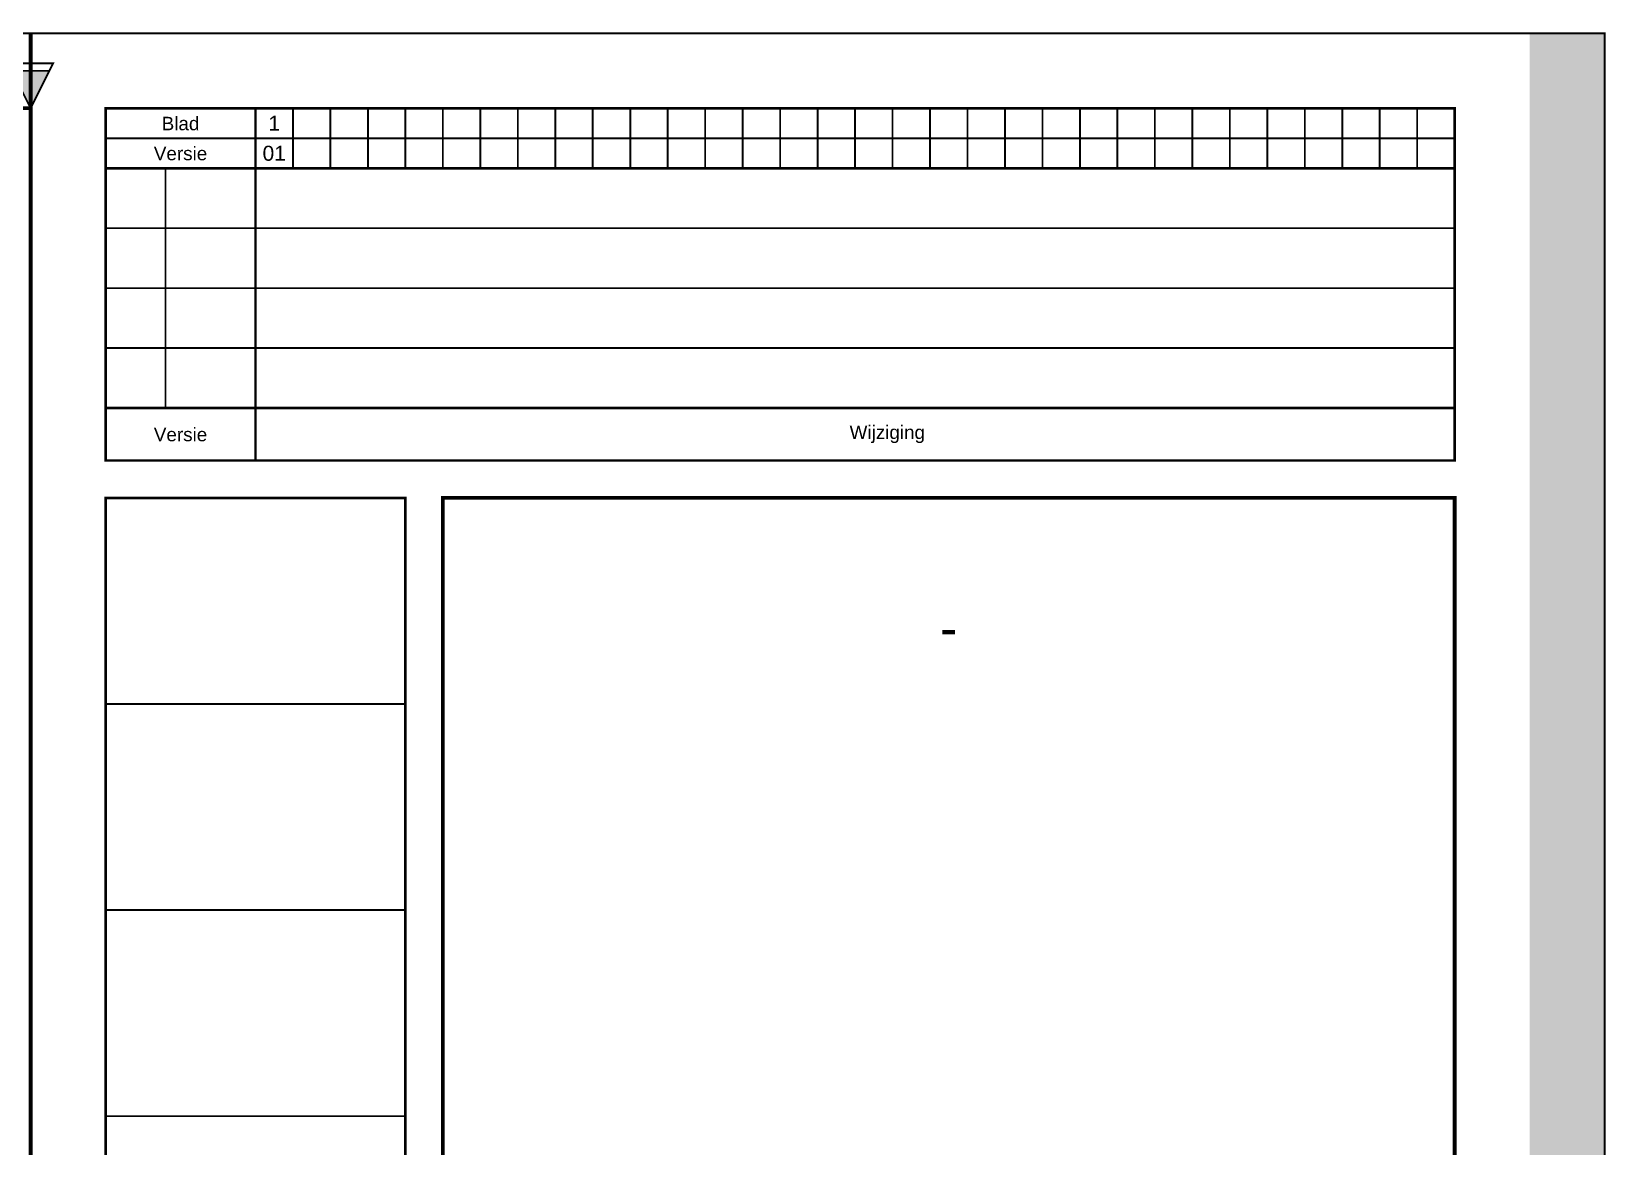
# Model space of a CAD drawing. Header units: inches. Extents: x 0 to 420, y 0 to 297.
# Drawn here: x 210.1 to 420.1, y 148.4 to 297.2 of the extents above; entities that cross this region are included whole.
import ezdxf
from ezdxf.enums import TextEntityAlignment as Align

# ---------------------------------------------------------------- set-up
doc = ezdxf.new("R2010")
doc.units = ezdxf.units.IN
doc.header["$MEASUREMENT"] = 0
doc.layers.add('TBM_PLOT_COLOR', color=7, linetype='Continuous')
doc.styles.add('TBM', font='arial.ttf')

# ---------------------------------------------------------------- blocks, each defined once
blk = doc.blocks.new('TBM_ARROW')
at = {"color": 9, "const_width": 0.25}
blk.add_lwpolyline([(-3, 4), (3, 4), (0, 10)], close=True, dxfattribs=at)
for points in [[(0, 0), (0, 10)], [(-2.5, 5), (2.5, 5)]]:
    blk.add_lwpolyline(points, dxfattribs=at)
at = {"color": 9}
blk.add_solid([(-2.5, 5), (0, 10), (2.5, 5)], dxfattribs=at)
at = {"color": 7, "style": 'TBM', "flags": 3}
blk.add_attdef('AT_BLOCKVERSION', text='', height=2.5, dxfattribs=at).set_placement((6.72, 1.06), align=Align.MIDDLE_LEFT)
blk = doc.blocks.new('TBM_KA000185')
at = {"color": 7, "linetype": 'Continuous'}
for points, const_width in [([(-420, 0), (0, 0), (0, 297), (-420, 297)], 0.25), ([(-410, 10), (-210, 10), (-210, 287), (-410, 287)], 0.5)]:
    blk.add_lwpolyline(points, close=True, dxfattribs=dict(at, const_width=const_width))
at = {"color": 7, "linetype": 'Continuous', "const_width": 0.5}
blk.add_lwpolyline([(-210, 287), (-210, 297)], dxfattribs=at)
at = {"color": 7, "linetype": 'Continuous', "rotation": 180}
blk.add_blockref('TBM_ARROW', (-210, 297), dxfattribs=at)
blk = doc.blocks.new('TBM_TITLE_N')
at = {"color": 7}
for points, const_width in [([(-200, 287), (-20, 287), (-20, 240), (-200, 240)], 0.35), ([(-155, 235), (-20, 235), (-20, 70), (-155, 70)], 0.5), ([(-155, 65), (-20, 65), (-20, 10), (-155, 10)], 0.5), ([(-155, 65), (-20, 65), (-20, 10), (-155, 10)], 0.5)]:
    blk.add_lwpolyline(points, close=True, dxfattribs=dict(at, const_width=const_width))
at = {"color": 7, "linetype": 'Continuous', "const_width": 0.35}
blk.add_lwpolyline([(-200, 70), (-160, 70), (-160, 235), (-200, 235)], close=True, dxfattribs=at)
at = {"color": 7, "const_width": 0.25}
for points in [[(-155, 53), (-20, 53)], [(-155, 38), (-20, 38)], [(-155, 20), (-20, 20)], [(-128, 20), (-128, 10)], [(-74, 20), (-74, 10)], [(-47, 20), (-47, 10)]]:
    blk.add_lwpolyline(points, dxfattribs=at)
at = {"color": 7, "style": 'TBM'}
for s, height, p in [('Nr plan', 1.8, (-153, 35.52)), ('Versie', 1.8, (-152.84, 17.52)), ('Uitgavedatum', 1.8, (-126, 17.52)), ('Taal', 1.8, (-72, 17.52)), ('Blad', 1.8, (-45, 17.52)), ('1/', 3.5, (-45, 12.8))]:
    blk.add_text(s, height=height, dxfattribs=at).set_placement(p, align=Align.MIDDLE_LEFT)
for tag, p in [('AT_LOGIN', (-15, 95.82)), ('AT_DWGNAME', (-15, 35.07)), ('AT_DWGDATE', (-15, 12))]:
    blk.add_attdef(tag, text='', height=1.8, rotation=90, dxfattribs=at).set_placement(p, align=Align.MIDDLE_LEFT)
blk.add_attdef('AT_PLANNUM', text='', height=5, dxfattribs=at).set_placement((-87.5, 27.31), align=Align.MIDDLE_CENTER)
for tag, p in [('AT_VERSION', (-152.84, 12.8)), ('AT_DATE', (-126, 12.8)), ('AT_LANG', (-72, 12.8)), ('AT_PAGES', (-40.7, 12.8))]:
    blk.add_attdef(tag, text='', height=3.5, dxfattribs=at).set_placement(p, align=Align.MIDDLE_LEFT)
for tag, flags, p in [('AT_TITLENUM', 1, (-153, 7.38)), ('AT_BLOCKVERSION', 3, (-153, 3.12))]:
    blk.add_attdef(tag, text='', height=2.5, dxfattribs=dict(at, flags=flags)).set_placement(p, align=Align.MIDDLE_LEFT)
blk = doc.blocks.new('TBM_VERSION1_N')
at = {"color": 7, "const_width": 0.35}
blk.add_lwpolyline([(-200, 287), (-20, 287), (-20, 279), (-200, 279)], close=True, dxfattribs=at)
at = {"color": 7}
for points, const_width in [([(-180, 279), (-180, 287)], 0.35), ([(-175, 279), (-175, 287)], 0.25), ([(-170, 279), (-170, 287)], 0.25), ([(-165, 279), (-165, 287)], 0.25), ([(-160, 279), (-160, 287)], 0.25), ([(-155, 279), (-155, 287)], 0.25), ([(-150, 279), (-150, 287)], 0.25), ([(-145, 279), (-145, 287)], 0.25), ([(-140, 279), (-140, 287)], 0.25), ([(-135, 279), (-135, 287)], 0.25), ([(-130, 279), (-130, 287)], 0.25), ([(-125, 279), (-125, 287)], 0.25), ([(-120, 279), (-120, 287)], 0.25), ([(-115, 279), (-115, 287)], 0.25), ([(-110, 279), (-110, 287)], 0.25), ([(-105, 279), (-105, 287)], 0.25), ([(-100, 279), (-100, 287)], 0.25), ([(-95, 279), (-95, 287)], 0.25), ([(-90, 279), (-90, 287)], 0.25), ([(-85, 279), (-85, 287)], 0.25), ([(-80, 279), (-80, 287)], 0.25), ([(-75, 279), (-75, 287)], 0.25), ([(-70, 279), (-70, 287)], 0.25), ([(-65, 279), (-65, 287)], 0.25), ([(-60, 279), (-60, 287)], 0.25), ([(-55, 279), (-55, 287)], 0.25), ([(-50, 279), (-50, 287)], 0.25), ([(-45, 279), (-45, 287)], 0.25), ([(-40, 279), (-40, 287)], 0.25), ([(-35, 279), (-35, 287)], 0.25), ([(-30, 279), (-30, 287)], 0.25), ([(-25, 279), (-25, 287)], 0.25)]:
    blk.add_lwpolyline(points, dxfattribs=dict(at, const_width=const_width))
at = {"color": 7, "linetype": 'Continuous', "const_width": 0.25}
blk.add_lwpolyline([(-200, 283), (-20, 283)], dxfattribs=at)
at = {"color": 7, "style": 'TBM'}
for s, p in [('Blad', (-190, 285)), ('Versie', (-190, 281))]:
    blk.add_text(s, height=1.8, dxfattribs=at).set_placement(p, align=Align.MIDDLE)
for tag, flags, p in [('AT_TITLENUM', 1, (-198, 276)), ('AT_BLOCKVERSION', 3, (-198, 271.74))]:
    blk.add_attdef(tag, text='', height=2.5, dxfattribs=dict(at, flags=flags)).set_placement(p, align=Align.MIDDLE_LEFT)
blk = doc.blocks.new('TBM_MODIF01')
at = {"color": 7, "const_width": 0.35}
blk.add_lwpolyline([(-200, 279), (-20, 279), (-20, 240), (-200, 240)], close=True, dxfattribs=at)
at = {"color": 7}
for points, const_width in [([(-192, 279), (-192, 247)], 0.25), ([(-180, 279), (-180, 240)], 0.35), ([(-200, 271), (-20, 271)], 0.25), ([(-200, 263), (-20, 263)], 0.25), ([(-200, 255), (-20, 255)], 0.25), ([(-200, 247), (-20, 247)], 0.35)]:
    blk.add_lwpolyline(points, dxfattribs=dict(at, const_width=const_width))
at = {"color": 7, "style": 'TBM'}
for tag, p in [('AT_MODIFTXTTOP3', (-178.48, 268.85)), ('AT_MODIFTXTMIDD3', (-178.48, 267)), ('AT_MODIFTXTBOTT3', (-178.48, 265.15)), ('AT_MODIFTXTTOP2', (-178.48, 260.85)), ('AT_MODIFTXTMIDD2', (-178.48, 259)), ('AT_MODIFTXTBOTT2', (-178.48, 257.15)), ('AT_MODIFTXTTOP1', (-178.48, 252.85)), ('AT_MODIFTXTMIDD1', (-178.48, 251)), ('AT_MODIFTXTBOTT1', (-178.48, 249.15))]:
    blk.add_attdef(tag, text='', height=2.5, dxfattribs=at).set_placement(p, align=Align.MIDDLE_LEFT)
at = {"color": 7, "linetype": 'Continuous', "style": 'TBM'}
for tag, p in [('AT_MODVERSION3', (-196, 267)), ('AT_MODVERSION2', (-196, 259)), ('AT_MODVERSION1', (-196, 251))]:
    blk.add_attdef(tag, text='', height=2.5, dxfattribs=at).set_placement(p, align=Align.MIDDLE_CENTER)
at = {"color": 7, "linetype": 'Continuous', "style": 'TBM', "width": 0.65}
for tag, p in [('AT_MODDATE3', (-186, 267)), ('AT_MODDATE2', (-186, 259)), ('AT_MODDATE1', (-186, 251))]:
    blk.add_attdef(tag, text='', height=2.5, dxfattribs=at).set_placement(p, align=Align.MIDDLE_CENTER)
at = {"color": 7, "style": 'TBM'}
for tag, p in [('AT_VERIF3', (-41.31, 267)), ('AT_TRAV3', (-21.04, 267)), ('AT_VERIF2', (-41.31, 259)), ('AT_TRAV2', (-21.04, 259)), ('AT_VERIF1', (-41.31, 251)), ('AT_TRAV1', (-21.04, 251))]:
    blk.add_attdef(tag, text='', height=2.5, dxfattribs=at).set_placement(p, align=Align.MIDDLE_RIGHT)
for tag, flags, p in [('AT_TITLENUM', 1, (-198, 237)), ('AT_BLOCKVERSION', 3, (-198, 232.74)), ('AT_MODIFLINES', 3, (-198, 228.48)), ('AT_MODIFLANG', 1, (-198, 224.22))]:
    blk.add_attdef(tag, text='', height=2.5, dxfattribs=dict(at, flags=flags)).set_placement(p, align=Align.MIDDLE_LEFT)
blk = doc.blocks.new('TBM_COLORBAR06')
at = {"linetype": 'Continuous'}
blk.add_hatch(color=35, dxfattribs=at).paths.add_polyline_path([(0, 297), (-10, 297), (-10, 0), (0, 0)])
at = {"color": 7, "style": 'TBM', "flags": 3}
blk.add_attdef('AT_BLOCKVERSION', text='', height=2.5, dxfattribs=at).set_placement((-24.6, -7.63), align=Align.MIDDLE_LEFT)
blk = doc.blocks.new('TBM_DATA01_N')
at = {"color": 7, "style": 'TBM'}
for tag, height, p in [('AT_DATA_LINENUM_N', 5, (-87.5, 217.67)), ('AT_DATA_ZONE_N', 5, (-87.5, 217.67)), ('AT_DATA_STATION_N', 5, (-87.5, 200.33)), ('AT_DATA_BLOCKNUM_N', 5, (-87.5, 183)), ('AT_DATA_DESC1_N', 5, (-87.5, 165.67)), ('AT_DATA_DESC2_N', 5, (-87.5, 148.33)), ('AT_DATA_DESC3_N', 5, (-87.5, 131)), ('AT_DATA_DESC4_N', 5, (-87.5, 113.67)), ('AT_DATA_DESC5_N', 5, (-87.5, 96.33)), ('AT_DATA_DESC6_N', 2.5, (-87.5, 84.49))]:
    blk.add_attdef(tag, text='', height=height, dxfattribs=at).set_placement(p, align=Align.MIDDLE_CENTER)
for tag, flags, p in [('AT_TITLENUM', 1, (-153, 67)), ('AT_BLOCKVERSION', 3, (-153, 62.74))]:
    blk.add_attdef(tag, text='', height=2.5, dxfattribs=dict(at, flags=flags)).set_placement(p, align=Align.MIDDLE_LEFT)
blk = doc.blocks.new('TBM_SIGNATURE06_N')
at = {"color": 7, "linetype": 'Continuous', "const_width": 0.35}
blk.add_lwpolyline([(-200, 70), (-160, 70), (-160, 235), (-200, 235)], close=True, dxfattribs=at)
at = {"color": 7, "linetype": 'Continuous', "const_width": 0.25}
for points in [[(-200, 207.5), (-160, 207.5)], [(-200, 180), (-160, 180)], [(-200, 152.5), (-160, 152.5)], [(-200, 125), (-160, 125)], [(-200, 97.5), (-160, 97.5)]]:
    blk.add_lwpolyline(points, dxfattribs=at)
at = {"color": 7, "style": 'TBM'}
for tag, p in [('AT_FUNCTION1', (-198.36, 231.61)), ('AT_GRADE1', (-198.34, 228.25)), ('AT_DATE1', (-198.41, 211.98)), ('AT_NAME1', (-198.41, 208.62)), ('AT_FUNCTION2', (-198.36, 204.11)), ('AT_GRADE2', (-198.34, 200.75)), ('AT_DATE2', (-198.41, 184.48)), ('AT_NAME2', (-198.41, 181.12)), ('AT_FUNCTION3', (-198.36, 176.61)), ('AT_GRADE3', (-198.34, 173.25)), ('AT_DATE3', (-198.41, 156.98)), ('AT_NAME3', (-198.41, 153.62)), ('AT_FUNCTION4', (-198.36, 149.11)), ('AT_GRADE4', (-198.34, 145.75)), ('AT_DATE4', (-198.41, 129.48)), ('AT_NAME4', (-198.41, 126.12)), ('AT_FUNCTION5', (-198.36, 121.61)), ('AT_GRADE5', (-198.34, 118.25)), ('AT_DATE5', (-198.41, 101.98)), ('AT_NAME5', (-198.41, 98.62)), ('AT_FUNCTION6', (-198.36, 94.11)), ('AT_GRADE6', (-198.34, 90.75)), ('AT_DATE6', (-198.41, 74.48)), ('AT_NAME6', (-198.41, 71.12))]:
    blk.add_attdef(tag, p, '', height=1.8, dxfattribs=at)
for tag, p in [('AT_SIGNATURE1', (-180, 220.56)), ('AT_SIGNATURE2', (-180, 193.06)), ('AT_SIGNATURE3', (-180, 165.56)), ('AT_SIGNATURE4', (-180, 138.06)), ('AT_SIGNATURE5', (-180, 110.56)), ('AT_SIGNATURE6', (-180, 83.06))]:
    blk.add_attdef(tag, text='', height=1.8, dxfattribs=at).set_placement(p, align=Align.MIDDLE_CENTER)
for tag, flags, p in [('AT_TITLENUM', 1, (-198, 66.6)), ('AT_BLOCKVERSION', 3, (-198, 62.34))]:
    blk.add_attdef(tag, text='', height=2.5, dxfattribs=dict(at, flags=flags)).set_placement(p, align=Align.MIDDLE_LEFT)
blk = doc.blocks.new('TBM_VERMOD01_N')
at = {"color": 7, "style": 'TBM'}
for s, p in [('Versie', (-190, 243.5)), ('Wijziging', (-95.7, 243.54))]:
    blk.add_text(s, height=1.8, dxfattribs=at).set_placement(p, align=Align.MIDDLE)
for tag, flags, p in [('AT_TITLENUM', 1, (-198, 237)), ('AT_BLOCKVERSION', 3, (-198, 232.74))]:
    blk.add_attdef(tag, text='', height=2.5, dxfattribs=dict(at, flags=flags)).set_placement(p, align=Align.MIDDLE_LEFT)
blk = doc.blocks.new('TBM_PAGEVERS')
at = {"color": 7, "style": 'TBM'}
for tag, p in [('AT_PAGENUM', (0, 0)), ('AT_VERS', (0, -4))]:
    blk.add_attdef(tag, text='', height=2, dxfattribs=at).set_placement(p, align=Align.MIDDLE_CENTER)
for tag, flags, p in [('AT_TITLENUM', 1, (-20.5, -7.52)), ('AT_BLOCKVERSION', 3, (-20.5, -11.78))]:
    blk.add_attdef(tag, text='', height=2.5, dxfattribs=dict(at, flags=flags)).set_placement(p, align=Align.MIDDLE_LEFT)

msp = doc.modelspace()

# ---------------------------------------------------------------- block references
at = {"color": 7, "linetype": 'Continuous'}
for name in ['TBM_KA000185', 'TBM_VERSION1_N', 'TBM_MODIF01', 'TBM_VERMOD01_N', 'TBM_SIGNATURE06_N']:
    msp.add_blockref(name, (420, 0), dxfattribs=at)
ref = msp.add_blockref('TBM_TITLE_N', (420, 0), dxfattribs=at)
ref.add_attrib('AT_PLANNUM', '-', dxfattribs={"color": 7, "height": 5, "style": 'TBM'}).set_placement((332.5, 27.31), align=Align.MIDDLE_CENTER)
ref.add_attrib('AT_LANG', 'nl', dxfattribs={"color": 7, "height": 3.5, "style": 'TBM'}).set_placement((348, 12.8), align=Align.MIDDLE_LEFT)
ref.add_attrib('AT_PAGES', '1', dxfattribs={"color": 7, "height": 3.5, "style": 'TBM'}).set_placement((379.3, 12.8), align=Align.MIDDLE_LEFT)
ref.add_attrib('AT_DWGDATE', '10/02/2026 13:38:42', dxfattribs={"color": 7, "height": 1.8, "rotation": 90, "style": 'TBM'}).set_placement((405, 12), align=Align.MIDDLE_LEFT)
ref.add_attrib('AT_DWGNAME', 'TbmMainTitle.dwg', dxfattribs={"color": 7, "height": 1.8, "rotation": 90, "style": 'TBM'}).set_placement((405, 35.07), align=Align.MIDDLE_LEFT)
ref.add_attrib('AT_LOGIN', 'MRL9000', dxfattribs={"color": 7, "height": 1.8, "rotation": 90, "style": 'TBM'}).set_placement((405, 95.82), align=Align.MIDDLE_LEFT)
for name, p, values in [('TBM_PAGEVERS', (242.5, 285), {'AT_PAGENUM': '1', 'AT_VERS': '01'}), ('TBM_DATA01_N', (420, 0), {'AT_DATA_ZONE_N': '-'})]:
    msp.add_blockref(name, p, dxfattribs=at).add_auto_attribs(values)
at = {"layer": 'TBM_PLOT_COLOR', "color": 7, "linetype": 'Continuous'}
msp.add_blockref('TBM_COLORBAR06', (420, 0), dxfattribs=at)

doc.saveas('drawing.dxf')
